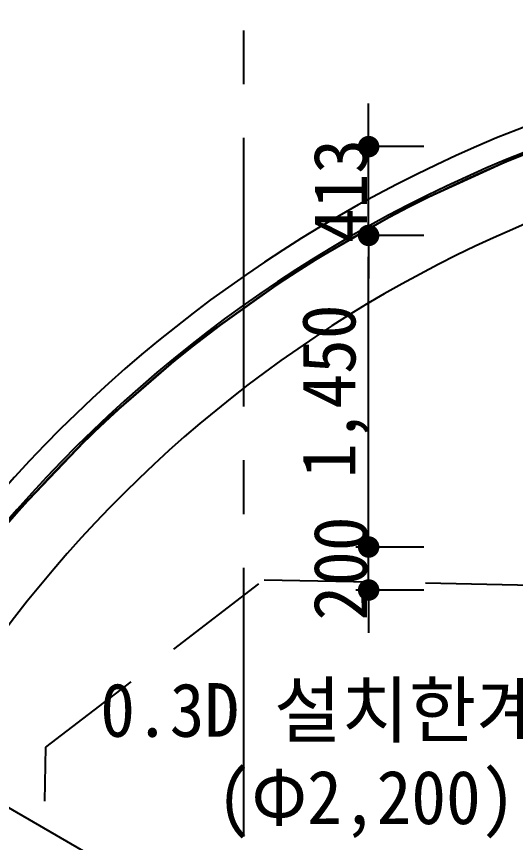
# Model space of a CAD drawing. Header units: millimetres. Extents: x -69382 to 174843, y -46375 to 101648.
# Drawn here: x 10208 to 12529, y 18830 to 22674 of the extents above; entities that cross this region are included whole.
import ezdxf

# ---------------------------------------------------------------- set-up
doc = ezdxf.new("R2010")
doc.units = ezdxf.units.MM
doc.header["$LTSCALE"] = 1000
for name, pattern in [('A-CENTR01', [2, 1.25, -0.25, 0.25, -0.25]), ('A-DASHD01', [0.75, 0.5, -0.25]), ('A-HIDDN01', [0.375, 0.25, -0.125])]:
    doc.linetypes.add(name, pattern=pattern)
for name, color, linetype in [('CS-CNTL', 1, 'A-CENTR01'), ('CS-CONC', 4, 'Continuous'), ('CS-DIML', 1, 'Continuous'), ('CS-HIDL', 2, 'A-DASHD01'), ('CS-LEAT', 3, 'Continuous'), ('CST-01-02-02-G05-CS-EXCV', 3, 'CFZ008'), ('DIM1', 1, 'Continuous'), ('J', 4, 'Continuous')]:
    doc.layers.add(name, color=color, linetype=linetype)
doc.styles.get("Standard").update_dxf_attribs({"font": 'txt.shx', "bigfont": 'whgtxt.shx'})
doc.styles.add('WGTXT', font='DotumChe.ttf')
doc.linetypes.add('CFZ008', pattern='A,0.9,-0.2,[106,KHCLINE.shx,S=0.00606,R=180,X=0,Y=0],0.9', length=2)
doc.dimstyles.new('DIM-01', dxfattribs={"dimscale": 100, "dimtxt": 3, "dimasz": 0.6, "dimexe": 0, "dimexo": 0, "dimgap": 1, "dimtad": 1, "dimdec": 0, "dimrnd": 0.001, "dimzin": 1, "dimdsep": 46, "dimlunit": 6, "dimtxsty": 'WGTXT', "dimblk": 'DOT', "dimcen": 0, "dimclrd": 1, "dimclre": 1, "dimclrt": 3, "dimadec": 4, "dimazin": 0, "dimtfac": 1, "dimtdec": 0, "dimtix": 1, "dimtmove": 2, "dimatfit": 3, "dimldrblk": 'DOT', "dimfxl": 1.5, "dimlwd": -1, "dimarcsym": 0})
doc.dimstyles.get("Standard").update_dxf_attribs({"dimtxt": 0.18, "dimasz": 0.18, "dimexe": 0.18, "dimexo": 0.0625, "dimgap": 0.09, "dimtad": 0, "dimtih": 1, "dimtoh": 1, "dimdec": 4, "dimzin": 0, "dimdsep": 46, "dimtxsty": 'Standard', "dimcen": 0.09, "dimadec": 0, "dimazin": 0, "dimtfac": 1, "dimtdec": 4, "dimtofl": 0, "dimtmove": 0, "dimatfit": 3, "dimfxl": 1, "dimtolj": 1, "dimtzin": 0, "dimarcsym": 0})

# ---------------------------------------------------------------- blocks, each defined once
blk = doc.blocks.new('_Dot')
at = {"layer": 'DIM1'}
blk.add_line((0, 0), (-1, 0), dxfattribs=at)
at = {"layer": 'DIM1', "const_width": 0.5}
blk.add_lwpolyline([(-0.25, 0, 1), (0.25, 0, 1)], format="xyb", close=True, dxfattribs=at)
blk = doc.blocks.new('*D376')
at = {"layer": 'CS-DIML', "color": 1, "transparency": 16777216}
for p, q in [((11846.1, 20304.8), (11846.1, 20404.8)), ((12103.2, 20204.8), (11786.1, 20204.8)), ((11846.1, 20004.8), (11846.1, 20204.8)), ((12103.2, 20004.8), (11786.1, 20004.8)), ((11846.1, 19904.8), (11846.1, 19804.8))]:
    blk.add_line(p, q, dxfattribs=at)
at = {"layer": 'Defpoints', "color": 0, "transparency": 16777216}
for p in [(11846.1, 20204.8), (12278.2, 20204.8), (12278.2, 20004.8)]:
    blk.add_point(p, dxfattribs=at)
at = {"layer": 'CS-DIML', "color": 1, "transparency": 16777216, "xscale": 100, "yscale": 100, "zscale": 100}
for p, rotation in [((11846.1, 20204.8), 270), ((11846.1, 20004.8), 90)]:
    blk.add_blockref('_Dot', p, dxfattribs=dict(at, rotation=rotation))
at = {"layer": 'CS-DIML', "color": 3, "transparency": 16777216, "insert": (11716, 20104.8), "char_height": 250, "attachment_point": 5, "rotation": 90, "style": 'WGTXT'}
blk.add_mtext('\\A1;200', dxfattribs=at)
blk = doc.blocks.new('*D377')
at = {"layer": 'CS-DIML', "color": 1, "transparency": 16777216}
for p, q in [((12103.2, 21654.8), (11786.1, 21654.8)), ((11846.1, 20304.8), (11846.1, 21554.8)), ((12103.2, 20204.8), (11786.1, 20204.8))]:
    blk.add_line(p, q, dxfattribs=at)
at = {"layer": 'Defpoints', "color": 0, "transparency": 16777216}
for p in [(11846.1, 21654.8), (12278.2, 21654.8), (12278.2, 20204.8)]:
    blk.add_point(p, dxfattribs=at)
at = {"layer": 'CS-DIML', "color": 1, "transparency": 16777216, "xscale": 100, "yscale": 100, "zscale": 100}
for p, rotation in [((11846.1, 21654.8), 90), ((11846.1, 20204.8), 270)]:
    blk.add_blockref('_Dot', p, dxfattribs=dict(at, rotation=rotation))
at = {"layer": 'CS-DIML', "color": 3, "transparency": 16777216, "insert": (11692.3, 20929.8), "char_height": 250, "attachment_point": 5, "rotation": 90, "style": 'WGTXT'}
blk.add_mtext('\\A1;1,450', dxfattribs=at)
blk = doc.blocks.new('*D378')
at = {"layer": 'CS-DIML', "color": 1, "transparency": 16777216}
for p, q in [((11846.1, 22168.1), (11846.1, 22268.1)), ((12103.2, 22068.1), (11786.1, 22068.1)), ((11846.1, 21654.8), (11846.1, 22068.1)), ((12103.2, 21654.8), (11786.1, 21654.8)), ((11846.1, 21554.8), (11846.1, 21454.8))]:
    blk.add_line(p, q, dxfattribs=at)
at = {"layer": 'Defpoints', "color": 0, "transparency": 16777216}
for p in [(11846.1, 22068.1), (12278.2, 22068.1), (12278.2, 21654.8)]:
    blk.add_point(p, dxfattribs=at)
at = {"layer": 'CS-DIML', "color": 1, "transparency": 16777216, "xscale": 100, "yscale": 100, "zscale": 100}
for p, rotation in [((11846.1, 22068.1), 270), ((11846.1, 21654.8), 90)]:
    blk.add_blockref('_Dot', p, dxfattribs=dict(at, rotation=rotation))
at = {"layer": 'CS-DIML', "color": 3, "transparency": 16777216, "insert": (11716, 21861.4), "char_height": 250, "attachment_point": 5, "rotation": 90, "style": 'WGTXT'}
blk.add_mtext('\\A1;413', dxfattribs=at)
blk = doc.blocks.new('*D393')
at = {"layer": 'CS-DIML', "color": 1, "transparency": 16777216}
blk.add_line((14864.2, 16281.8), (9849.9, 19176.8), dxfattribs=at)
blk.add_solid([(9858.2, 19191.2), (9841.5, 19162.3), (9763.3, 19226.8)], dxfattribs=at)
at = {"layer": 'Defpoints', "color": 0, "transparency": 16777216}
for p in [(9763.3, 19226.8), (9763.3, 19226.8), (14864.2, 16281.8)]:
    blk.add_point(p, dxfattribs=at)
at = {"layer": 'CS-DIML', "color": 3, "transparency": 16777216, "insert": (12482.1, 17946), "char_height": 300, "attachment_point": 5, "rotation": 330, "style": 'WGTXT'}
blk.add_mtext('R1', dxfattribs=at)
blk = doc.blocks.new('_None')

msp = doc.modelspace()

# ---------------------------------------------------------------- linework, layer by layer
at = {"layer": 'CS-CNTL'}
msp.add_line((11264.151, 24108.4286), (11264.151, 15253.7813), dxfattribs=at)
at = {"layer": 'CS-CONC'}
for radius in [6190, 5890]:
    msp.add_arc((14864.151, 16281.7813), radius, 30, 150, dxfattribs=at)
at = {"layer": 'CS-DIML', "color": 2, "linetype": 'A-HIDDN01', "const_width": 10, "flags": 128}
msp.add_lwpolyline([(20485.4773, 14607.7813), (20485.4773, 14607.7813), (20690.4764, 14607.7813), (20690.4927, 14697.5637, -0.269451409), (20721.7941, 14751.4311, 0.201537786), (20893.0547, 14995.7869, 0.188817455), (20228.9244, 19379.2813, 0.577350269), (9498.8696, 19379.2813, 0.217395331), (9092.087, 15131.3801, 0.181398454), (9291.7071, 14906.0278, -0.292415643), (9327.7001, 14849.7461), (9327.7001, 14765.7813), (9532.7001, 14765.7813)], format="xyb", dxfattribs=at)
at = {"layer": 'CS-HIDL'}
msp.add_lwpolyline([(10264.351, 15273.7773), (10344.335, 19272.9776), (11360.1318, 20052.8216), (18558.6923, 19908.8504), (19542.4955, 19089.0144), (19462.5115, 15089.8141)], dxfattribs=at)
at = {"layer": 'CS-LEAT'}
msp.add_lwpolyline([(20695.4754, 14602.7813), (20695.4754, 14602.7813), (20695.4927, 14697.5628, -0.26958023), (20724.2936, 14747.1005, 0.199537372), (20897.864, 14994.3858, 0.188827533), (20233.2545, 19381.7813, 0.577350269), (9494.5395, 19381.7813, 0.217400285), (9087.3929, 15129.6554, 0.182089804), (9289.4769, 14901.5502, -0.293112127), (9322.7001, 14849.7461), (9322.7001, 14760.7813), (9322.7001, 14760.7813)], format="xyb", dxfattribs=at)
at = {"layer": 'CST-01-02-02-G05-CS-EXCV', "linetype": 'CFZ008', "ltscale": 1.5}
msp.add_lwpolyline([(20910.5421, 14602.7813, 0.204701934), (20328.7713, 19436.7813, 0.577350269), (9399.5307, 19436.7813, 0.235215078), (9111.2781, 14760.7813)], format="xyb", dxfattribs=at)

# ---------------------------------------------------------------- texts
at = {"layer": 'J', "color": 3, "style": 'WGTXT'}
for s, p in [('0.3D 설치한계선', (10597.7888, 19321.7392)), ('(Φ2,200)', (11138.9267, 18915.489))]:
    msp.add_text(s, height=250, dxfattribs=at).set_placement(p)

# ---------------------------------------------------------------- dimensions: what is measured, and where the dimension line sits
at = {"layer": 'CS-DIML'}
for base, p1, p2, picture, middle in [((11846.1394, 22068.0611), (12278.2151, 21654.7501), (12278.2151, 22068.0611), '*D378', (11715.9729, 21861.4056)), ((11846.1394, 21654.7501), (12278.2151, 20204.751), (12278.2151, 21654.7501), '*D377', (11692.3378, 20929.7505)), ((11846.1394, 20204.751), (12278.2151, 20004.751), (12278.2151, 20204.751), '*D376', (11715.9729, 20104.751))]:
    dim = msp.add_linear_dim(base=base, p1=p1, p2=p2, angle=90, dimstyle='Standard', override={"dimscale": 50, "dimtxt": 5, "dimasz": 2, "dimexe": 1.2, "dimexo": 3.5, "dimgap": 0.1, "dimtad": 1, "dimtih": 0, "dimtoh": 0, "dimdec": 0, "dimlunit": 6, "dimtxsty": 'WGTXT', "dimblk1": 'Dot', "dimblk2": 'Dot', "dimsah": 1, "dimclrd": 1, "dimclre": 1, "dimclrt": 3, "dimtix": 1, "dimtofl": 1, "dimtmove": 2, "dimlwd": 65535, "dimlwe": 65535}, dxfattribs=at)
    dim.commit()
    dim.dimension.update_dxf_attribs({"geometry": picture, "text_midpoint": middle})
dim = msp.add_aligned_dim(p1=(14864.151, 16281.7813), p2=(9763.2614, 19226.7813), distance=0, text='R1', dimstyle='DIM-01', override={"dimasz": 1, "dimtxsty": 'WGTXT', "dimblk1": 'None', "dimsah": 1}, dxfattribs=at)
dim.commit()
dim.dimension.update_dxf_attribs({"geometry": '*D393', "text_midpoint": (12482.1074, 17945.9607)})

doc.saveas('drawing.dxf')
